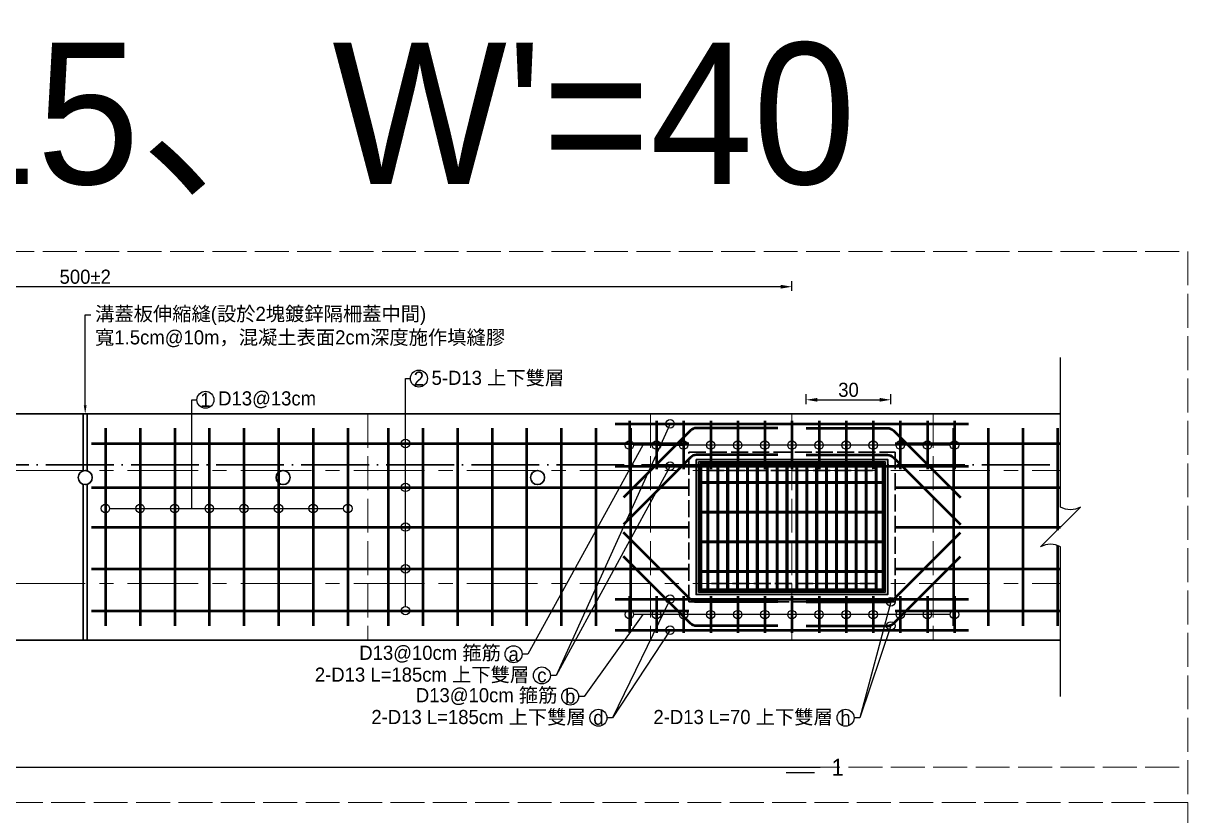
# Model space of a CAD drawing. Extents: x -2931 to 4779, y -2120 to 304.
# Drawn here: x -602.8 to -190.9, y -343.1 to -62.8 of the extents above; entities that cross this region are included whole.
import ezdxf
from ezdxf import colors
from ezdxf.entities.mleader import LeaderData, LeaderLine
from ezdxf.math import Vec2, Vec3

# ---------------------------------------------------------------- set-up
doc = ezdxf.new("R2010")
doc.units = 0
doc.header["$MEASUREMENT"] = 0
for name, pattern in [('ACAD_ISO02W100', [15, 12, -3]), ('ACAD_ISO04W100', [30, 24, -3, 0, -3]), ('CENTERX2', [4, 2.5, -0.5, 0.5, -0.5])]:
    doc.linetypes.add(name, pattern=pattern)
doc.layers.add('一、4.基本-隱藏', color=9, linetype='ACAD_ISO02W100', lineweight=20, plot=False)
doc.layers.add('三、3.文字-註解文字', color=2, linetype='Continuous')
for name, color, linetype, lineweight in [('二、1.繪圖-既有設施', 8, 'Continuous', 20), ('二、2.繪圖-施作項目', 181, 'Continuous', 30), ('二、5.繪圖-鋼筋', 60, 'Continuous', 50), ('二、6.繪圖-其他施作項目', 35, 'Continuous', 30)]:
    doc.layers.add(name, color=color, linetype=linetype, lineweight=lineweight)
doc.styles.add('次圖名(詳圖)', font='MS PGothic.ttf', dxfattribs={"height": 6})
doc.styles.add('註解文字', font='MS PGothic.ttf', dxfattribs={"height": 5})
doc.dimstyles.new('註解文字', dxfattribs={"dimtxt": 5, "dimasz": 4, "dimexe": 2, "dimexo": 2.5, "dimgap": 1, "dimtad": 2, "dimzin": 0, "dimdsep": 46, "dimtxsty": '註解文字', "dimcen": 0.1, "dimclrd": 256, "dimclre": 256, "dimclrt": 256, "dimadec": 0, "dimazin": 0, "dimtfac": 1, "dimtofl": 0, "dimtmove": 0, "dimatfit": 3, "dimfxl": 1.5, "dimfxlon": 1, "dimtolj": 1, "dimtzin": 0, "dimlwd": -1, "dimlwe": -1, "dimarcsym": 1})
pattern_1 = [(45, (-1536.2158, -37.31), (-2.65165, 2.65165), []), (45, (-1535.332, -37.31), (-2.65165, 2.65165), []), (45, (-1534.448, -37.31), (-2.65165, 2.65165), []), (45, (-1533.564, -37.31), (-2.65165, 2.65165), [])]

# ---------------------------------------------------------------- blocks, each defined once
blk = doc.blocks.new('_None')
blk = doc.blocks.new('_Small')
at = {"color": 0, "linetype": 'ByBlock', "lineweight": -2}
blk.add_circle((0, 0), 0.25, dxfattribs=at)
blk = doc.blocks.new('*D124')
at = {"layer": 'Defpoints', "color": 0, "transparency": 16777216}
for p in [(-830.85, -155.96), (-830.85, -200.96), (-330.85, -200.96)]:
    blk.add_point(p, dxfattribs=at)
at = {"layer": '三、3.文字-註解文字', "transparency": 16777216}
for p, q in [((-830.85, -157.46), (-830.85, -153.96)), ((-334.85, -155.96), (-826.85, -155.96)), ((-330.85, -157.46), (-330.85, -153.96))]:
    blk.add_line(p, q, dxfattribs=at)
for points in [[(-826.85, -155.3), (-826.85, -156.63), (-830.85, -155.96)], [(-334.85, -155.3), (-334.85, -156.63), (-330.85, -155.96)]]:
    blk.add_solid(points, dxfattribs=at)
at = {"layer": '三、3.文字-註解文字', "transparency": 16777216, "insert": (-580.85, -152.46), "char_height": 5, "attachment_point": 5, "style": '註解文字'}
blk.add_mtext('\\A1;500±2', dxfattribs=at)
blk = doc.blocks.new('*D157')
at = {"layer": 'Defpoints', "color": 0, "linetype": 'Continuous', "transparency": 16777216}
for p in [(-295.85, -195.96), (-325.85, -205.96), (-295.85, -205.96)]:
    blk.add_point(p, dxfattribs=at)
at = {"layer": '三、3.文字-註解文字', "transparency": 16777216}
for p, q in [((-325.85, -197.46), (-325.85, -193.96)), ((-321.85, -195.96), (-299.85, -195.96)), ((-295.85, -197.46), (-295.85, -193.96))]:
    blk.add_line(p, q, dxfattribs=at)
at = {"layer": '三、3.文字-註解文字', "linetype": 'Continuous', "transparency": 16777216}
for points in [[(-321.85, -195.3), (-321.85, -196.63), (-325.85, -195.96)], [(-299.85, -195.3), (-299.85, -196.63), (-295.85, -195.96)]]:
    blk.add_solid(points, dxfattribs=at)
at = {"layer": '三、3.文字-註解文字', "linetype": 'Continuous', "transparency": 16777216, "insert": (-310.85, -192.46), "char_height": 5, "attachment_point": 5, "style": '註解文字'}
blk.add_mtext('\\A1;30', dxfattribs=at)

msp = doc.modelspace()

# ---------------------------------------------------------------- hatches: boundary and pattern name
at = {"layer": '二、6.繪圖-其他施作項目'}
h = msp.add_hatch(color=256, dxfattribs=at)
h.dxf.hatch_style = 1
h.paths.add_polyline_path([(-364.755, -217.064), (-364.755, -264.864), (-296.955, -264.864), (-296.955, -217.064)])
h.paths.add_polyline_path([(-363.855, -217.964), (-297.855, -217.964), (-297.855, -263.964), (-363.855, -263.964)], flags=16)
h.paths.add_polyline_path([(-360.855, -220.964), (-300.855, -220.964), (-300.855, -260.964), (-360.855, -260.964)], flags=0)
h = msp.add_hatch(dxfattribs=at)
h.set_pattern_fill('ANSI34', color=256, scale=5)
h.set_pattern_definition(pattern_1)
h.paths.add_polyline_path([(-298.855, -225.464), (-298.855, -224.964), (-362.855, -224.964), (-362.855, -225.464)])
h = msp.add_hatch(dxfattribs=at)
h.set_pattern_fill('ANSI34', color=256, scale=5)
h.set_pattern_definition(pattern_1)
h.paths.add_polyline_path([(-362.855, -235.464), (-362.855, -235.964), (-298.855, -235.964), (-298.855, -235.464)])
h = msp.add_hatch(dxfattribs=at)
h.set_pattern_fill('ANSI34', color=256, scale=5)
h.set_pattern_definition(pattern_1)
h.paths.add_polyline_path([(-298.855, -246.464), (-298.855, -245.964), (-362.855, -245.964), (-362.855, -246.464)])
h = msp.add_hatch(dxfattribs=at)
h.set_pattern_fill('ANSI34', color=256, scale=5)
h.set_pattern_definition(pattern_1)
h.paths.add_polyline_path([(-362.855, -256.464), (-362.855, -256.964), (-298.855, -256.964), (-298.855, -256.464)])

# ---------------------------------------------------------------- linework, layer by layer
at = {"linetype": 'Continuous'}
msp.add_lwpolyline([(-378.772, -211.964), (-369.188, -211.964)], dxfattribs=at)
at = {"layer": '一、4.基本-隱藏'}
for points in [[(-970.855, -143.464), (-190.855, -143.464), (-190.855, -650.464), (-970.855, -650.464)], [(-970.855, -143.464), (-190.855, -143.464), (-190.855, -338.464), (-970.855, -338.464)]]:
    msp.add_lwpolyline(points, close=True, dxfattribs=at)
for points in [[(-480.855, -200.964), (-480.855, -280.964)], [(-380.855, -200.964), (-380.855, -280.964)], [(-330.855, -200.964), (-330.855, -280.964)], [(-280.855, -200.964), (-280.855, -280.964)], [(-970.855, -325.964), (-190.855, -325.964)]]:
    msp.add_lwpolyline(points, dxfattribs=at)
at = {"layer": '三、3.文字-註解文字'}
msp.add_lwpolyline([(-235.855, -300.964), (-235.855, -248.035, 0.2828427), (-242.926, -248.035), (-228.784, -233.893, -0.2828427), (-235.855, -233.893), (-235.855, -180.964)], format="xyb", dxfattribs=at)
at = {"layer": '三、3.文字-註解文字', "color": 144}
for points in [[(-274.855, -211.964), (-386.855, -211.964)], [(-274.855, -271.964), (-386.855, -271.964)]]:
    msp.add_lwpolyline(points, dxfattribs=at)
at = {"layer": '三、3.文字-註解文字'}
for points in [[(-572.205, -234.415), (-489.465, -234.415)], [(-840.855, -325.964), (-320.855, -325.964)], [(-322.855, -327.964), (-332.855, -327.964)]]:
    msp.add_lwpolyline(points, dxfattribs=at)
for centre, radius in [((-462.83, -188.464), 3), ((-538.33, -195.964), 3), ((-467.58, -211.414), 1.5), ((-467.58, -226.964), 1.5), ((-573.705, -234.415), 1.5), ((-561.455, -234.415), 1.5), ((-549.205, -234.415), 1.5), ((-536.955, -234.415), 1.5), ((-524.705, -234.415), 1.5), ((-512.455, -234.415), 1.5), ((-500.205, -234.415), 1.5), ((-487.965, -234.415), 1.5), ((-467.58, -240.989), 1.5), ((-467.58, -255.774), 1.5), ((-467.58, -270.564), 1.5), ((-429.308, -285.964), 3), ((-419.308, -293.464), 3), ((-409.308, -300.964), 3), ((-399.308, -308.464), 3), ((-311.897, -308.464), 3)]:
    msp.add_circle(centre, radius, dxfattribs=at)
at = {"layer": '三、3.文字-註解文字', "color": 144}
for centre in [(-388.355, -211.964), (-378.772, -211.964), (-369.188, -211.964), (-359.605, -211.964), (-350.022, -211.964), (-340.438, -211.964), (-330.855, -211.964), (-321.272, -211.964), (-311.688, -211.964), (-302.105, -211.964), (-292.522, -211.964), (-282.938, -211.964), (-273.355, -211.964), (-388.355, -271.964), (-378.772, -271.964), (-369.188, -271.964), (-359.605, -271.964), (-350.022, -271.964), (-340.438, -271.964), (-330.855, -271.964), (-321.272, -271.964), (-311.688, -271.964), (-302.105, -271.964), (-292.522, -271.964), (-282.938, -271.964), (-273.355, -271.964)]:
    msp.add_circle(centre, 1.5, dxfattribs=at)
at = {"layer": '二、1.繪圖-既有設施', "linetype": 'CENTERX2', "ltscale": 10}
for points in [[(-925.855, -220.964), (-235.855, -220.964)], [(-925.855, -260.964), (-235.855, -260.964)]]:
    msp.add_lwpolyline(points, dxfattribs=at)
at = {"layer": '二、2.繪圖-施作項目'}
for points in [[(-925.855, -200.964), (-235.855, -200.964)], [(-581.605, -200.964), (-581.605, -221.08)], [(-580.105, -200.964), (-580.105, -221.08)], [(-581.605, -225.849), (-581.605, -280.964)], [(-580.105, -225.849), (-580.105, -280.964)], [(-925.855, -280.964), (-235.855, -280.964)]]:
    msp.add_lwpolyline(points, dxfattribs=at)
at = {"layer": '二、2.繪圖-施作項目', "linetype": 'ACAD_ISO04W100'}
msp.add_lwpolyline([(-925.855, -218.964), (-235.855, -218.964)], dxfattribs=at)
at = {"layer": '二、5.繪圖-鋼筋'}
for points in [[(-393.355, -204.464), (-268.355, -204.464)], [(-388.355, -203.464), (-388.355, -220.464)], [(-378.772, -203.464), (-378.772, -220.464)], [(-369.188, -203.464), (-369.188, -220.464)], [(-359.605, -203.464), (-359.605, -220.464)], [(-350.022, -203.464), (-350.022, -220.464)], [(-340.438, -203.464), (-340.438, -220.464)], [(-330.855, -203.464), (-330.855, -220.464)], [(-321.272, -203.464), (-321.272, -220.464)], [(-311.688, -203.464), (-311.688, -220.464)], [(-302.105, -203.464), (-302.105, -220.464)], [(-292.522, -203.464), (-292.522, -220.464)], [(-282.938, -203.464), (-282.938, -220.464)], [(-273.355, -203.464), (-273.355, -220.464)], [(-573.705, -206.014), (-573.705, -275.914)], [(-561.455, -206.014), (-561.455, -275.914)], [(-549.205, -206.014), (-549.205, -275.914)], [(-536.955, -206.014), (-536.955, -275.914)], [(-524.705, -206.014), (-524.705, -275.914)], [(-512.455, -206.014), (-512.455, -275.914)], [(-500.205, -206.014), (-500.205, -275.914)], [(-487.965, -206.014), (-487.965, -275.914)], [(-473.705, -206.014), (-473.705, -275.914)], [(-461.455, -206.014), (-461.455, -275.914)], [(-449.205, -206.014), (-449.205, -275.914)], [(-436.955, -206.014), (-436.955, -275.914)], [(-424.705, -206.014), (-424.705, -275.914)], [(-412.455, -206.014), (-412.455, -275.914)], [(-400.205, -206.014), (-400.205, -275.914)], [(-387.965, -206.014), (-387.965, -275.914)], [(-273.705, -206.014), (-273.705, -275.914)], [(-261.455, -206.014), (-261.455, -275.914)], [(-249.205, -206.014), (-249.205, -275.914)], [(-236.955, -206.014), (-236.955, -242.064)], [(-578.605, -211.414), (-367.355, -211.414)], [(-294.355, -211.414), (-235.855, -211.414)], [(-393.355, -219.464), (-268.355, -219.464)], [(-578.605, -226.964), (-367.355, -226.964)], [(-294.355, -226.964), (-235.855, -226.964)], [(-578.605, -240.989), (-367.355, -240.989)], [(-294.355, -240.989), (-235.88, -240.989)], [(-236.955, -247.49), (-236.955, -275.914)], [(-578.605, -255.774), (-367.355, -255.774)], [(-294.355, -255.774), (-235.855, -255.774)], [(-393.355, -266.464), (-268.355, -266.464)], [(-388.355, -265.464), (-388.355, -278.464)], [(-378.772, -265.464), (-378.772, -278.464)], [(-369.188, -265.464), (-369.188, -278.464)], [(-359.605, -265.464), (-359.605, -278.464)], [(-350.022, -265.464), (-350.022, -278.464)], [(-340.438, -265.464), (-340.438, -278.464)], [(-330.855, -265.464), (-330.855, -278.464)], [(-321.272, -265.464), (-321.272, -278.464)], [(-311.688, -265.464), (-311.688, -278.464)], [(-302.105, -265.464), (-302.105, -278.464)], [(-292.522, -265.464), (-292.522, -278.464)], [(-282.938, -265.464), (-282.938, -278.464)], [(-273.355, -265.464), (-273.355, -278.464)], [(-578.605, -270.564), (-367.355, -270.564)], [(-294.355, -270.564), (-235.855, -270.564)], [(-393.355, -277.464), (-268.355, -277.464)]]:
    msp.add_lwpolyline(points, dxfattribs=at)
for points in [[(-335.855, -205.964), (-364.612, -205.964, 0.1989124), (-366.734, -206.843), (-390.435, -230.544)], [(-325.855, -205.964), (-297.098, -205.964, -0.1989124), (-294.976, -206.843), (-271.275, -230.544)], [(-335.855, -215.464), (-364.612, -215.464, 0.1989124), (-366.734, -216.343), (-390.435, -240.044)], [(-325.855, -215.464), (-297.098, -215.464, -0.1989124), (-294.976, -216.343), (-271.275, -240.044)], [(-335.855, -267.464), (-364.612, -267.464, -0.1989124), (-366.734, -266.586), (-390.435, -242.884)], [(-325.855, -267.464), (-297.098, -267.464, 0.1989124), (-294.976, -266.586), (-271.275, -242.884)], [(-335.855, -275.964), (-364.612, -275.964, -0.1989124), (-366.734, -275.086), (-390.435, -251.384)], [(-325.855, -275.964), (-297.098, -275.964, 0.1989124), (-294.976, -275.086), (-271.275, -251.384)]]:
    msp.add_lwpolyline(points, format="xyb", dxfattribs=at)
at = {"layer": '二、6.繪圖-其他施作項目', "linetype": 'ACAD_ISO02W100', "ltscale": 0.5}
for points in [[(-367.355, -214.464), (-294.355, -214.464), (-294.355, -267.464), (-367.355, -267.464)], [(-360.855, -220.964), (-300.855, -220.964), (-300.855, -260.964), (-360.855, -260.964)]]:
    msp.add_lwpolyline(points, close=True, dxfattribs=at)
at = {"layer": '二、6.繪圖-其他施作項目'}
for points in [[(-364.755, -217.064), (-296.955, -217.064), (-296.955, -264.864), (-364.755, -264.864)], [(-363.855, -217.964), (-297.855, -217.964), (-297.855, -263.964), (-363.855, -263.964)], [(-363.355, -218.464), (-298.355, -218.464), (-298.355, -263.464), (-363.355, -263.464)]]:
    msp.add_lwpolyline(points, close=True, dxfattribs=at)
for points in [[(-363.355, -218.464), (-298.355, -218.464)], [(-363.355, -218.464), (-363.355, -263.464)], [(-362.855, -218.464), (-362.855, -263.464)], [(-362.855, -218.964), (-298.855, -218.964)], [(-360.855, -218.964), (-360.855, -224.964)], [(-360.355, -218.964), (-360.355, -224.964)], [(-357.355, -218.964), (-357.355, -224.964)], [(-356.855, -218.964), (-356.855, -224.964)], [(-353.855, -218.964), (-353.855, -224.964)], [(-353.355, -218.964), (-353.355, -224.964)], [(-350.355, -218.964), (-350.355, -224.964)], [(-349.855, -218.964), (-349.855, -224.964)], [(-346.855, -218.964), (-346.855, -224.964)], [(-346.355, -218.964), (-346.355, -224.964)], [(-343.355, -218.964), (-343.355, -224.964)], [(-342.855, -218.964), (-342.855, -224.964)], [(-339.855, -218.964), (-339.855, -224.964)], [(-339.355, -218.964), (-339.355, -224.964)], [(-336.355, -218.964), (-336.355, -224.964)], [(-335.855, -218.964), (-335.855, -224.964)], [(-332.855, -218.964), (-332.855, -224.964)], [(-332.355, -218.964), (-332.355, -224.964)], [(-329.355, -218.964), (-329.355, -224.964)], [(-328.855, -218.964), (-328.855, -224.964)], [(-325.855, -218.964), (-325.855, -224.964)], [(-325.355, -218.964), (-325.355, -224.964)], [(-322.355, -218.964), (-322.355, -224.964)], [(-321.855, -218.964), (-321.855, -224.964)], [(-318.855, -218.964), (-318.855, -224.964)], [(-318.355, -218.964), (-318.355, -224.964)], [(-315.355, -218.964), (-315.355, -224.964)], [(-314.855, -218.964), (-314.855, -224.964)], [(-311.855, -218.964), (-311.855, -224.964)], [(-311.355, -218.964), (-311.355, -224.964)], [(-308.355, -218.964), (-308.355, -224.964)], [(-307.855, -218.964), (-307.855, -224.964)], [(-304.855, -218.964), (-304.855, -224.964)], [(-304.355, -218.964), (-304.355, -224.964)], [(-301.355, -218.964), (-301.355, -224.964)], [(-300.855, -218.964), (-300.855, -224.964)], [(-298.855, -218.464), (-298.855, -263.464)], [(-298.355, -218.464), (-298.355, -263.464)], [(-362.855, -224.964), (-298.855, -224.964)], [(-362.855, -225.464), (-298.855, -225.464)], [(-360.855, -225.464), (-360.855, -235.464)], [(-360.355, -225.464), (-360.355, -235.464)], [(-357.355, -225.464), (-357.355, -235.464)], [(-356.855, -225.464), (-356.855, -235.464)], [(-353.855, -225.464), (-353.855, -235.464)], [(-353.355, -225.464), (-353.355, -235.464)], [(-350.355, -225.464), (-350.355, -235.464)], [(-349.855, -225.464), (-349.855, -235.464)], [(-346.855, -225.464), (-346.855, -235.464)], [(-346.355, -225.464), (-346.355, -235.464)], [(-343.355, -225.464), (-343.355, -235.464)], [(-342.855, -225.464), (-342.855, -235.464)], [(-339.855, -225.464), (-339.855, -235.464)], [(-339.355, -225.464), (-339.355, -235.464)], [(-336.355, -225.464), (-336.355, -235.464)], [(-335.855, -225.464), (-335.855, -235.464)], [(-332.855, -225.464), (-332.855, -235.464)], [(-332.355, -225.464), (-332.355, -235.464)], [(-329.355, -225.464), (-329.355, -235.464)], [(-328.855, -225.464), (-328.855, -235.464)], [(-325.855, -225.464), (-325.855, -235.464)], [(-325.355, -225.464), (-325.355, -235.464)], [(-322.355, -225.464), (-322.355, -235.464)], [(-321.855, -225.464), (-321.855, -235.464)], [(-318.855, -225.464), (-318.855, -235.464)], [(-318.355, -225.464), (-318.355, -235.464)], [(-315.355, -225.464), (-315.355, -235.464)], [(-314.855, -225.464), (-314.855, -235.464)], [(-311.855, -225.464), (-311.855, -235.464)], [(-311.355, -225.464), (-311.355, -235.464)], [(-308.355, -225.464), (-308.355, -235.464)], [(-307.855, -225.464), (-307.855, -235.464)], [(-304.855, -225.464), (-304.855, -235.464)], [(-304.355, -225.464), (-304.355, -235.464)], [(-301.355, -225.464), (-301.355, -235.464)], [(-300.855, -225.464), (-300.855, -235.464)], [(-362.855, -235.464), (-298.855, -235.464)], [(-362.855, -235.964), (-298.855, -235.964)], [(-360.855, -235.964), (-360.855, -245.964)], [(-360.355, -235.964), (-360.355, -245.964)], [(-357.355, -235.964), (-357.355, -245.964)], [(-356.855, -235.964), (-356.855, -245.964)], [(-353.855, -235.964), (-353.855, -245.964)], [(-353.355, -235.964), (-353.355, -245.964)], [(-350.355, -235.964), (-350.355, -245.964)], [(-349.855, -235.964), (-349.855, -245.964)], [(-346.855, -235.964), (-346.855, -245.964)], [(-346.355, -235.964), (-346.355, -245.964)], [(-343.355, -235.964), (-343.355, -245.964)], [(-342.855, -235.964), (-342.855, -245.964)], [(-339.855, -235.964), (-339.855, -245.964)], [(-339.355, -235.964), (-339.355, -245.964)], [(-336.355, -235.964), (-336.355, -245.964)], [(-335.855, -235.964), (-335.855, -245.964)], [(-332.855, -235.964), (-332.855, -245.964)], [(-332.355, -235.964), (-332.355, -245.964)], [(-329.355, -235.964), (-329.355, -245.964)], [(-328.855, -235.964), (-328.855, -245.964)], [(-325.855, -235.964), (-325.855, -245.964)], [(-325.355, -235.964), (-325.355, -245.964)], [(-322.355, -235.964), (-322.355, -245.964)], [(-321.855, -235.964), (-321.855, -245.964)], [(-318.855, -235.964), (-318.855, -245.964)], [(-318.355, -235.964), (-318.355, -245.964)], [(-315.355, -235.964), (-315.355, -245.964)], [(-314.855, -235.964), (-314.855, -245.964)], [(-311.855, -235.964), (-311.855, -245.964)], [(-311.355, -235.964), (-311.355, -245.964)], [(-308.355, -235.964), (-308.355, -245.964)], [(-307.855, -235.964), (-307.855, -245.964)], [(-304.855, -235.964), (-304.855, -245.964)], [(-304.355, -235.964), (-304.355, -245.964)], [(-301.355, -235.964), (-301.355, -245.964)], [(-300.855, -235.964), (-300.855, -245.964)], [(-362.855, -245.964), (-298.855, -245.964)], [(-362.855, -246.464), (-298.855, -246.464)], [(-360.855, -246.464), (-360.855, -256.464)], [(-360.355, -246.464), (-360.355, -256.464)], [(-357.355, -246.464), (-357.355, -256.464)], [(-356.855, -246.464), (-356.855, -256.464)], [(-353.855, -246.464), (-353.855, -256.464)], [(-353.355, -246.464), (-353.355, -256.464)], [(-350.355, -246.464), (-350.355, -256.464)], [(-349.855, -246.464), (-349.855, -256.464)], [(-346.855, -246.464), (-346.855, -256.464)], [(-346.355, -246.464), (-346.355, -256.464)], [(-343.355, -246.464), (-343.355, -256.464)], [(-342.855, -246.464), (-342.855, -256.464)], [(-339.855, -246.464), (-339.855, -256.464)], [(-339.355, -246.464), (-339.355, -256.464)], [(-336.355, -246.464), (-336.355, -256.464)], [(-335.855, -246.464), (-335.855, -256.464)], [(-332.855, -246.464), (-332.855, -256.464)], [(-332.355, -246.464), (-332.355, -256.464)], [(-329.355, -246.464), (-329.355, -256.464)], [(-328.855, -246.464), (-328.855, -256.464)], [(-325.855, -246.464), (-325.855, -256.464)], [(-325.355, -246.464), (-325.355, -256.464)], [(-322.355, -246.464), (-322.355, -256.464)], [(-321.855, -246.464), (-321.855, -256.464)], [(-318.855, -246.464), (-318.855, -256.464)], [(-318.355, -246.464), (-318.355, -256.464)], [(-315.355, -246.464), (-315.355, -256.464)], [(-314.855, -246.464), (-314.855, -256.464)], [(-311.855, -246.464), (-311.855, -256.464)], [(-311.355, -246.464), (-311.355, -256.464)], [(-308.355, -246.464), (-308.355, -256.464)], [(-307.855, -246.464), (-307.855, -256.464)], [(-304.855, -246.464), (-304.855, -256.464)], [(-304.355, -246.464), (-304.355, -256.464)], [(-301.355, -246.464), (-301.355, -256.464)], [(-300.855, -246.464), (-300.855, -256.464)], [(-362.855, -256.464), (-298.855, -256.464)], [(-362.855, -256.964), (-298.855, -256.964)], [(-360.855, -256.964), (-360.855, -262.964)], [(-360.355, -256.964), (-360.355, -262.964)], [(-357.355, -256.964), (-357.355, -262.964)], [(-356.855, -256.964), (-356.855, -262.964)], [(-353.855, -256.964), (-353.855, -262.964)], [(-353.355, -256.964), (-353.355, -262.964)], [(-350.355, -256.964), (-350.355, -262.964)], [(-349.855, -256.964), (-349.855, -262.964)], [(-346.855, -256.964), (-346.855, -262.964)], [(-346.355, -256.964), (-346.355, -262.964)], [(-343.355, -256.964), (-343.355, -262.964)], [(-342.855, -256.964), (-342.855, -262.964)], [(-339.855, -256.964), (-339.855, -262.964)], [(-339.355, -256.964), (-339.355, -262.964)], [(-336.355, -256.964), (-336.355, -262.964)], [(-335.855, -256.964), (-335.855, -262.964)], [(-332.855, -256.964), (-332.855, -262.964)], [(-332.355, -256.964), (-332.355, -262.964)], [(-329.355, -256.964), (-329.355, -262.964)], [(-328.855, -256.964), (-328.855, -262.964)], [(-325.855, -256.964), (-325.855, -262.964)], [(-325.355, -256.964), (-325.355, -262.964)], [(-322.355, -256.964), (-322.355, -262.964)], [(-321.855, -256.964), (-321.855, -262.964)], [(-318.855, -256.964), (-318.855, -262.964)], [(-318.355, -256.964), (-318.355, -262.964)], [(-315.355, -256.964), (-315.355, -262.964)], [(-314.855, -256.964), (-314.855, -262.964)], [(-311.855, -256.964), (-311.855, -262.964)], [(-311.355, -256.964), (-311.355, -262.964)], [(-308.355, -256.964), (-308.355, -262.964)], [(-307.855, -256.964), (-307.855, -262.964)], [(-304.855, -256.964), (-304.855, -262.964)], [(-304.355, -256.964), (-304.355, -262.964)], [(-301.355, -256.964), (-301.355, -262.964)], [(-300.855, -256.964), (-300.855, -262.964)], [(-363.355, -263.464), (-298.355, -263.464)], [(-362.855, -262.964), (-298.855, -262.964)]]:
    msp.add_lwpolyline(points, dxfattribs=at)
for centre in [(-580.855, -223.464), (-510.855, -223.464), (-420.855, -223.464)]:
    msp.add_circle(centre, 2.5, dxfattribs=at)

# ---------------------------------------------------------------- texts
at = {"layer": '三、3.文字-註解文字'}
for s, width, gutter_width, insert, char_height, attachment_point, style in [("{\\fMS PGothic|b0|i0|c128|p34;L型  T=15、W}'{\\fMS PGothic|b0|i0|c128|p34;=}4{\\fMS PGothic|b0|i0|c128|p34;0}", 605.90981, 25, (-580.855, -123.464), 50, 8, '註解文字'), ('{\\fMS PGothic|b0|i0|c128|p34;5-D13 上下雙層}', 80.33684, 30, (-458.33, -188.464), 5, 4, '註解文字'), ('2', 8.38231, 30, (-462.83, -188.464), 5, 5, '註解文字'), ('1', 8.38231, 30, (-538.33, -195.964), 5, 5, '註解文字'), ('{\\fMS PGothic|b0|i0|c128|p34;D13@1}3{\\fMS PGothic|b0|i0|c128|p34;cm}', 15.95159, 30, (-533.83, -195.964), 5, 4, '註解文字'), ('{\\fMS PGothic|b0|i0|c128|p34;D13@10cm }箍筋', 50.0176, 30, (-433.808, -285.964), 5, 6, '註解文字'), ('a', 8.38231, 30, (-429.308, -285.964), 5, 5, '註解文字'), ('{\\fMS PGothic|b0|i0|c128|p34;2-D13 L=1}8{\\fMS PGothic|b0|i0|c128|p34;5cm }上下雙{\\fMS PGothic|b0|i0|c128|p34;層}', 80.41176, 30, (-423.808, -293.464), 5, 6, '註解文字'), ('c', 8.38231, 30, (-419.308, -293.464), 5, 5, '註解文字'), ('{\\fMS PGothic|b0|i0|c128|p34;D13@10cm }箍筋', 78.12323, 30, (-413.808, -300.964), 5, 6, '註解文字'), ('b', 8.38231, 30, (-409.308, -300.964), 5, 5, '註解文字'), ('{\\fMS PGothic|b0|i0|c128|p34;2-D13 L=1}8{\\fMS PGothic|b0|i0|c128|p34;5cm }上下雙{\\fMS PGothic|b0|i0|c128|p34;層}', 80.14253, 30, (-403.808, -308.464), 5, 6, '註解文字'), ('d', 8.38231, 30, (-399.308, -308.464), 5, 5, '註解文字'), ('{\\fMS PGothic|b0|i0|c128|p34;2-D13 L=70 }上下雙{\\fMS PGothic|b0|i0|c128|p34;層}', 68.00861, 30, (-316.397, -308.464), 5, 6, '註解文字'), ('h', 8.38231, 30, (-311.897, -308.464), 5, 5, '註解文字'), ('1', 3, 15, (-316.855, -325.964), 6, 4, '次圖名(詳圖)')]:
    msp.add_mtext_dynamic_manual_height_columns(s, width=width, gutter_width=gutter_width, heights=[0], dxfattribs=dict(at, insert=insert, char_height=char_height, attachment_point=attachment_point, style=style))

# ---------------------------------------------------------------- dimensions: what is measured, and where the dimension line sits
dim = msp.add_linear_dim(base=(-830.855, -155.964), p1=(-330.855, -200.964), p2=(-830.855, -200.964), text='500±2', dimstyle='註解文字', dxfattribs=at)
dim.commit()
dim.dimension.update_dxf_attribs({"geometry": '*D124', "text_midpoint": (-580.855, -152.464)})
at = {"layer": '三、3.文字-註解文字', "linetype": 'Continuous'}
dim = msp.add_linear_dim(base=(-295.855, -195.964), p1=(-325.855, -205.964), p2=(-295.855, -205.964), text='30', dimstyle='註解文字', dxfattribs=at)
dim.commit()
dim.dimension.update_dxf_attribs({"geometry": '*D157', "text_midpoint": (-310.855, -192.464)})

# ---------------------------------------------------------------- leaders
at = {"layer": '三、3.文字-註解文字'}
ml = msp.add_multileader_mtext('Standard', dxfattribs=at)
ml.set_content('{\\fMS PGothic|b0|i0|c128|p34;溝蓋板伸縮縫(設於2塊鍍鋅隔柵蓋中間)}\\P{\\fMS PGothic|b0|i0|c128|p34;寬1.5cm@10m，混凝土表面2cm深度施作填縫膠}', color=256, style='註解文字')
ml.set_leader_properties(color=144, linetype='ByLayer', lineweight=-1)
ml.build(insert=Vec2(0, 0))
ml.multileader.update_dxf_attribs({"dogleg_length": 2, "arrow_head_size": 3})
ctx = ml.context
ctx.base_point, ctx.char_height, ctx.arrow_head_size, ctx.landing_gap_size, ctx.plane_origin = Vec3(-578.855, -165.964), 5, 3, 1.5, Vec3(-580.855, -200.964)
notes = []
notes.append((ctx, [(1, (1, 1, 0), (-580.855, -165.964), (1, 0), 2, [(0, [(-580.855, -200.964)], 0, [])])]))
ctx.mtext.insert, ctx.mtext.width, ctx.mtext.flow_direction = Vec3(-577.355, -163.038), 178.42764, 5
ml = msp.add_multileader_mtext('Standard', dxfattribs=at)
ml.set_content('{\\fMS PGothic|b0|i0|c128|p34; }', color=256, style='註解文字')
ml.set_leader_properties(color=144, linetype='ByLayer', lineweight=-1)
ml.set_arrow_properties(name='NONE')
ml.build(insert=Vec2(0, 0))
ml.multileader.update_dxf_attribs({"dogleg_length": 1.75, "arrow_head_size": 3})
ctx = ml.context
ctx.base_point, ctx.char_height, ctx.arrow_head_size, ctx.landing_gap_size, ctx.plane_origin = Vec3(-465.83, -188.464), 3, 3, 3, Vec3(-496.476, -233.226)
notes.append((ctx, [(0, (1, 1, 0), (-467.58, -188.464), (1, 0), 1.75, [(0, [(-467.58, -269.064)], 0, [])])]))
ctx.mtext.insert, ctx.mtext.flow_direction = Vec3(-462.83, -186.964), 5
ml = msp.add_multileader_mtext('Standard', dxfattribs=at)
ml.set_content('{\\fMS PGothic|b0|i0|c128|p34; }', color=256, style='註解文字')
ml.set_leader_properties(color=144, linetype='ByLayer', lineweight=-1)
ml.set_arrow_properties(name='NONE')
ml.build(insert=Vec2(0, 0))
ml.multileader.update_dxf_attribs({"dogleg_length": 1.75, "arrow_head_size": 3})
ctx = ml.context
ctx.base_point, ctx.char_height, ctx.arrow_head_size, ctx.landing_gap_size, ctx.plane_origin = Vec3(-541.33, -195.964), 3, 3, 3, Vec3(-571.976, -233.226)
notes.append((ctx, [(0, (1, 1, 0), (-543.08, -195.964), (1, 0), 1.75, [(0, [(-543.08, -234.415)], 0, [])])]))
ctx.mtext.insert, ctx.mtext.flow_direction = Vec3(-538.33, -194.464), 5
ml = msp.add_multileader_mtext('Standard', dxfattribs=at)
ml.set_content(' ', color=256, style='註解文字')
ml.set_leader_properties(color=144, linetype='ByLayer', lineweight=-1)
ml.set_arrow_properties(name='SMALL')
ml.build(insert=Vec2(0, 0))
ml.multileader.update_dxf_attribs({"dogleg_length": 2, "arrow_head_size": 6})
ctx = ml.context
ctx.base_point, ctx.char_height, ctx.arrow_head_size, ctx.landing_gap_size, ctx.plane_origin = Vec3(-424.524, -293.464), 5, 6, 3, Vec3(-396.583, -258.478)
ctx.text_align_type = 2
notes.append((ctx, [(1, (1, 1, 0), (-414.308, -293.464), (-1, 0), 2, [(0, [(-373.98, -204.464)], 0, [])])]))
ctx.mtext.insert, ctx.mtext.alignment, ctx.mtext.flow_direction = Vec3(-419.308, -290.964), 3, 5
ml = msp.add_multileader_mtext('Standard', dxfattribs=at)
ml.set_content(' ', color=256, style='註解文字')
ml.set_leader_properties(color=144, linetype='ByLayer', lineweight=-1)
ml.set_arrow_properties(name='NONE')
ml.build(insert=Vec2(0, 0))
ml.multileader.update_dxf_attribs({"dogleg_length": 2, "arrow_head_size": 3})
ctx = ml.context
ctx.base_point, ctx.char_height, ctx.arrow_head_size, ctx.landing_gap_size, ctx.plane_origin = Vec3(-434.524, -285.964), 5, 3, 3, Vec3(-406.167, -270.978)
ctx.text_align_type = 2
notes.append((ctx, [(1, (1, 1, 0), (-424.308, -285.964), (-1, 0), 2, [(0, [(-383.563, -211.964)], 0, [])])]))
ctx.mtext.insert, ctx.mtext.alignment, ctx.mtext.flow_direction = Vec3(-429.308, -283.464), 3, 5
ml = msp.add_multileader_mtext('Standard', dxfattribs=at)
ml.set_content('{\\fMS PGothic|b0|i0|c128|p34; }', color=256, style='註解文字')
ml.set_leader_properties(color=144, linetype='ByLayer', lineweight=-1)
ml.set_arrow_properties(name='SMALL')
ml.build(insert=Vec2(0, 0))
ml.multileader.update_dxf_attribs({"dogleg_length": 2, "arrow_head_size": 6})
ctx = ml.context
ctx.base_point, ctx.char_height, ctx.arrow_head_size, ctx.landing_gap_size, ctx.plane_origin = Vec3(-424.524, -293.464), 5, 6, 3, Vec3(-396.583, -273.478)
ctx.text_align_type = 2
notes.append((ctx, [(1, (1, 1, 0), (-414.308, -293.464), (-1, 0), 2, [(0, [(-373.98, -219.464)], 0, [])])]))
ctx.mtext.insert, ctx.mtext.alignment, ctx.mtext.flow_direction = Vec3(-419.308, -290.964), 3, 5
ml = msp.add_multileader_mtext('Standard', dxfattribs=at)
ml.set_content(' ', color=256, style='註解文字')
ml.set_leader_properties(color=144, linetype='ByLayer', lineweight=-1)
ml.set_arrow_properties(name='SMALL')
ml.build(insert=Vec2(0, 0))
ml.multileader.update_dxf_attribs({"dogleg_length": 2, "arrow_head_size": 6})
ctx = ml.context
ctx.base_point, ctx.char_height, ctx.arrow_head_size, ctx.landing_gap_size, ctx.plane_origin = Vec3(-404.524, -308.464), 5, 6, 3, Vec3(-398.667, -310.478)
ctx.text_align_type = 2
notes.append((ctx, [(1, (1, 1, 0), (-394.308, -308.464), (-1, 0), 2, [(0, [(-373.98, -266.464)], 0, [])])]))
ctx.mtext.insert, ctx.mtext.alignment, ctx.mtext.flow_direction = Vec3(-399.308, -305.964), 3, 5
ml = msp.add_multileader_mtext('Standard', dxfattribs=at)
ml.set_content(' ', color=256, style='註解文字')
ml.set_leader_properties(color=144, linetype='ByLayer', lineweight=-1)
ml.set_arrow_properties(name='SMALL')
ml.build(insert=Vec2(0, 0))
ml.multileader.update_dxf_attribs({"dogleg_length": 2, "arrow_head_size": 6})
ctx = ml.context
ctx.base_point, ctx.char_height, ctx.arrow_head_size, ctx.landing_gap_size, ctx.plane_origin = Vec3(-317.113, -308.464), 5, 6, 3, Vec3(-318.458, -306.478)
ctx.text_align_type = 2
notes.append((ctx, [(1, (1, 1, 0), (-306.897, -308.464), (-1, 0), 2, [(0, [(-295.855, -267.464)], 0, [])])]))
ctx.mtext.insert, ctx.mtext.alignment, ctx.mtext.flow_direction = Vec3(-311.897, -305.964), 3, 5
ml = msp.add_multileader_mtext('Standard', dxfattribs=at)
ml.set_content(' ', color=256, style='註解文字')
ml.set_leader_properties(color=144, linetype='ByLayer', lineweight=-1)
ml.set_arrow_properties(name='NONE')
ml.build(insert=Vec2(0, 0))
ml.multileader.update_dxf_attribs({"dogleg_length": 2, "arrow_head_size": 3})
ctx = ml.context
ctx.base_point, ctx.char_height, ctx.arrow_head_size, ctx.landing_gap_size, ctx.plane_origin = Vec3(-414.524, -300.964), 5, 3, 3, Vec3(-406.167, -320.978)
ctx.text_align_type = 2
notes.append((ctx, [(1, (1, 1, 0), (-404.308, -300.964), (-1, 0), 2, [(0, [(-383.563, -271.964)], 0, [])])]))
ctx.mtext.insert, ctx.mtext.alignment, ctx.mtext.flow_direction = Vec3(-409.308, -298.464), 3, 5
ml = msp.add_multileader_mtext('Standard', dxfattribs=at)
ml.set_content('{\\fMS PGothic|b0|i0|c128|p34; }', color=256, style='註解文字')
ml.set_leader_properties(color=144, linetype='ByLayer', lineweight=-1)
ml.set_arrow_properties(name='SMALL')
ml.build(insert=Vec2(0, 0))
ml.multileader.update_dxf_attribs({"dogleg_length": 2, "arrow_head_size": 6})
ctx = ml.context
ctx.base_point, ctx.char_height, ctx.arrow_head_size, ctx.landing_gap_size, ctx.plane_origin = Vec3(-404.524, -308.464), 5, 6, 3, Vec3(-398.667, -325.478)
ctx.text_align_type = 2
notes.append((ctx, [(1, (1, 1, 0), (-394.308, -308.464), (-1, 0), 2, [(0, [(-373.98, -277.464)], 0, [])])]))
ctx.mtext.insert, ctx.mtext.alignment, ctx.mtext.flow_direction = Vec3(-399.308, -305.964), 3, 5
ml = msp.add_multileader_mtext('Standard', dxfattribs=at)
ml.set_content(' ', color=256, style='註解文字')
ml.set_leader_properties(color=144, linetype='ByLayer', lineweight=-1)
ml.set_arrow_properties(name='SMALL')
ml.build(insert=Vec2(0, 0))
ml.multileader.update_dxf_attribs({"dogleg_length": 2, "arrow_head_size": 6})
ctx = ml.context
ctx.base_point, ctx.char_height, ctx.arrow_head_size, ctx.landing_gap_size, ctx.plane_origin = Vec3(-317.113, -308.464), 5, 6, 3, Vec3(-318.458, -314.978)
ctx.text_align_type = 2
notes.append((ctx, [(1, (1, 1, 0), (-306.897, -308.464), (-1, 0), 2, [(0, [(-295.855, -275.964)], 0, [])])]))
ctx.mtext.insert, ctx.mtext.alignment, ctx.mtext.flow_direction = Vec3(-311.897, -305.964), 3, 5
for ctx, leaders in notes:
    for number, flags, end, landing, length, lines in leaders:
        leader = LeaderData()
        leader.index, (leader.has_last_leader_line, leader.has_dogleg_vector, leader.attachment_direction) = number, flags
        leader.last_leader_point, leader.dogleg_vector, leader.dogleg_length = Vec3(end), Vec3(landing), length
        for number, points, colour, breaks in lines:
            line = LeaderLine()
            line.index, line.vertices, line.color, line.breaks = number, Vec3.list(points), colors.encode_raw_color(colour), breaks
            leader.lines.append(line)
        ctx.leaders.append(leader)

doc.saveas('drawing.dxf')
